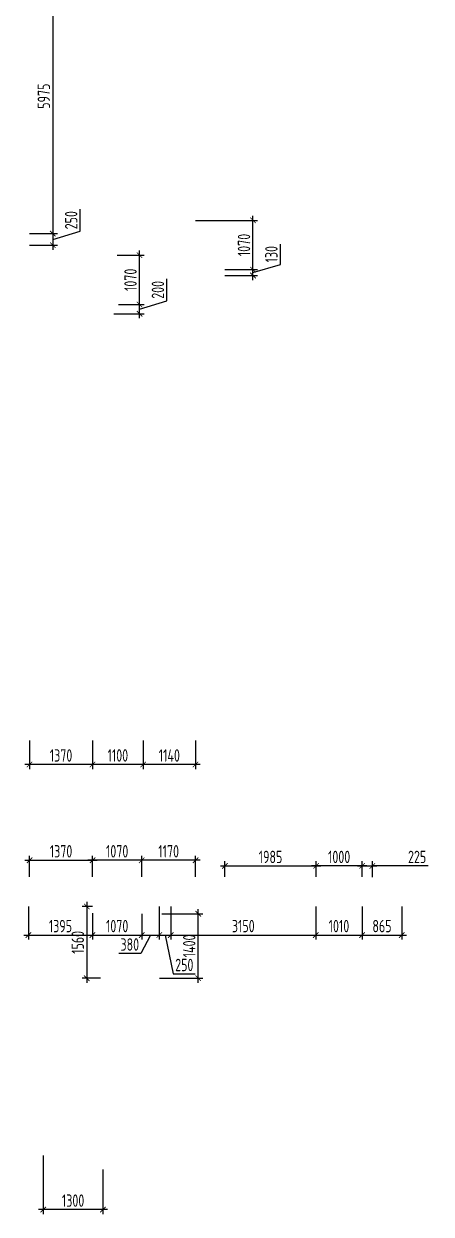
# Model space of a CAD drawing. Header units: millimetres. Extents: x -350007 to 536090, y -888 to 198380.
# Drawn here: x -333842 to -324983, y 54766 to 80636 of the extents above; entities that cross this region are included whole.
import ezdxf

# ---------------------------------------------------------------- set-up
doc = ezdxf.new("R2010")
doc.units = ezdxf.units.MM
doc.layers.add('АР_Размеры нов.', color=15, linetype='Continuous', lineweight=0)
doc.styles.add('ISOCPEUR', font='isocpeur.ttf', dxfattribs={"width": 0.7})
doc.dimstyles.new('R_100', dxfattribs={"dimtxt": 270, "dimasz": 120, "dimexe": 100, "dimexo": 0, "dimgap": 60, "dimtad": 1, "dimdec": 0, "dimrnd": 5, "dimzin": 0, "dimdsep": 46, "dimtxsty": 'ISOCPEUR', "dimblk": 'ARCHTICK', "dimcen": 0, "dimdle": 100, "dimclrd": 256, "dimclre": 256, "dimclrt": 256, "dimadec": 0, "dimazin": 0, "dimtfac": 2, "dimtdec": 0, "dimtofl": 0, "dimtmove": 1, "dimatfit": 3, "dimfxl": 1, "dimtvp": 3, "dimtolj": 1, "dimtzin": 0, "dimarcsym": 0})

# ---------------------------------------------------------------- blocks, each defined once
blk = doc.blocks.new('_ArchTick')
at = {"color": 0, "linetype": 'ByBlock', "const_width": 0.15}
blk.add_lwpolyline([(-0.5, -0.5), (0.5, 0.5)], dxfattribs=at)
blk = doc.blocks.new('*D2888')
at = {"layer": 'АР_Размеры нов.', "lineweight": -2, "ltscale": 100, "transparency": 16777216}
for p, q in [((-333420, 56038), (-333420, 54766)), ((-332120, 55740), (-332120, 54766)), ((-332020, 54866), (-333520, 54866))]:
    blk.add_line(p, q, dxfattribs=at)
at = {"layer": 'АР_Размеры нов.', "lineweight": -2, "ltscale": 100, "transparency": 16777216, "xscale": 120, "yscale": 120, "zscale": 120, "rotation": 180}
blk.add_blockref('_ArchTick', (-333420, 54866), dxfattribs=at)
at = {"layer": 'АР_Размеры нов.', "lineweight": -2, "ltscale": 100, "transparency": 16777216, "xscale": 120, "yscale": 120, "zscale": 120}
blk.add_blockref('_ArchTick', (-332120, 54866), dxfattribs=at)
at = {"layer": 'АР_Размеры нов.', "ltscale": 100, "transparency": 16777216, "insert": (-332770, 55061), "char_height": 270, "attachment_point": 5, "style": 'ISOCPEUR'}
blk.add_mtext('\\A1;1300', dxfattribs=at)
blk = doc.blocks.new('*D2894')
at = {"layer": 'АР_Размеры нов.', "lineweight": -2, "ltscale": 100, "transparency": 16777216}
for p, q in [((-330050, 59795), (-330050, 61396)), ((-330838, 61296), (-329950, 61296)), ((-330894, 59895), (-329950, 59895))]:
    blk.add_line(p, q, dxfattribs=at)
at = {"layer": 'АР_Размеры нов.', "lineweight": -2, "ltscale": 100, "transparency": 16777216, "xscale": 120, "yscale": 120, "zscale": 120}
for p, rotation in [((-330050, 61296), 90), ((-330050, 59895), 270)]:
    blk.add_blockref('_ArchTick', p, dxfattribs=dict(at, rotation=rotation))
at = {"layer": 'АР_Размеры нов.', "ltscale": 100, "transparency": 16777216, "insert": (-330245, 60596), "char_height": 270, "attachment_point": 5, "rotation": 90, "style": 'ISOCPEUR'}
blk.add_mtext('\\A1;1400', dxfattribs=at)
blk = doc.blocks.new('*D2911')
at = {"layer": 'АР_Размеры нов.', "lineweight": -2, "ltscale": 100, "transparency": 16777216}
for p, q in [((-328263, 75408), (-328263, 75849)), ((-329468, 75294), (-328758, 75294)), ((-328858, 75230), (-328263, 75408)), ((-328858, 75066), (-328858, 75394)), ((-329468, 75166), (-328758, 75166))]:
    blk.add_line(p, q, dxfattribs=at)
at = {"layer": 'АР_Размеры нов.', "lineweight": -2, "ltscale": 100, "transparency": 16777216, "xscale": 120, "yscale": 120, "zscale": 120}
for p, rotation in [((-328858, 75294), 90), ((-328858, 75166), 270)]:
    blk.add_blockref('_ArchTick', p, dxfattribs=dict(at, rotation=rotation))
at = {"layer": 'АР_Размеры нов.', "ltscale": 100, "transparency": 16777216, "insert": (-328458, 75629), "char_height": 270, "attachment_point": 5, "rotation": 90, "style": 'ISOCPEUR'}
blk.add_mtext('\\A1;130', dxfattribs=at)
blk = doc.blocks.new('*D2914')
at = {"layer": 'АР_Размеры нов.', "lineweight": -2, "ltscale": 100, "transparency": 16777216}
for p, q in [((-330107, 76364), (-328758, 76364)), ((-328858, 75194), (-328858, 76464)), ((-329468, 75294), (-328758, 75294))]:
    blk.add_line(p, q, dxfattribs=at)
at = {"layer": 'АР_Размеры нов.', "lineweight": -2, "ltscale": 100, "transparency": 16777216, "xscale": 120, "yscale": 120, "zscale": 120}
for p, rotation in [((-328858, 76364), 90), ((-328858, 75294), 270)]:
    blk.add_blockref('_ArchTick', p, dxfattribs=dict(at, rotation=rotation))
at = {"layer": 'АР_Размеры нов.', "ltscale": 100, "transparency": 16777216, "insert": (-329053, 75829), "char_height": 270, "attachment_point": 5, "rotation": 90, "style": 'ISOCPEUR'}
blk.add_mtext('\\A1;1070', dxfattribs=at)
blk = doc.blocks.new('*D2804')
at = {"layer": 'АР_Размеры нов.', "lineweight": -2, "ltscale": 100, "transparency": 16777216}
for p, q in [((-330731, 74615), (-330731, 75094)), ((-331780, 74537), (-331226, 74537)), ((-331326, 74235), (-331326, 74637)), ((-331326, 74436), (-330731, 74615)), ((-331883, 74335), (-331226, 74335))]:
    blk.add_line(p, q, dxfattribs=at)
at = {"layer": 'АР_Размеры нов.', "lineweight": -2, "ltscale": 100, "transparency": 16777216, "xscale": 120, "yscale": 120, "zscale": 120}
for p, rotation in [((-331326, 74537), 90), ((-331326, 74335), 270)]:
    blk.add_blockref('_ArchTick', p, dxfattribs=dict(at, rotation=rotation))
at = {"layer": 'АР_Размеры нов.', "ltscale": 100, "transparency": 16777216, "insert": (-330926, 74854), "char_height": 270, "attachment_point": 5, "rotation": 90, "style": 'ISOCPEUR'}
blk.add_mtext('\\A1;200', dxfattribs=at)
blk = doc.blocks.new('*D2805')
at = {"layer": 'АР_Размеры нов.', "lineweight": -2, "ltscale": 100, "transparency": 16777216}
for p, q in [((-331812, 75607), (-331226, 75607)), ((-331326, 74437), (-331326, 75707)), ((-331780, 74537), (-331226, 74537))]:
    blk.add_line(p, q, dxfattribs=at)
at = {"layer": 'АР_Размеры нов.', "lineweight": -2, "ltscale": 100, "transparency": 16777216, "xscale": 120, "yscale": 120, "zscale": 120}
for p, rotation in [((-331326, 75607), 90), ((-331326, 74537), 270)]:
    blk.add_blockref('_ArchTick', p, dxfattribs=dict(at, rotation=rotation))
at = {"layer": 'АР_Размеры нов.', "ltscale": 100, "transparency": 16777216, "insert": (-331521, 75072), "char_height": 270, "attachment_point": 5, "rotation": 90, "style": 'ISOCPEUR'}
blk.add_mtext('\\A1;1070', dxfattribs=at)
blk = doc.blocks.new('*D2502')
at = {"layer": 'АР_Размеры нов.', "lineweight": -2, "ltscale": 500, "transparency": 16777216}
for p, q in [((-330007, 62457), (-331377, 62457)), ((-331277, 62094), (-331277, 62557)), ((-330107, 62094), (-330107, 62557))]:
    blk.add_line(p, q, dxfattribs=at)
at = {"layer": 'АР_Размеры нов.', "lineweight": -2, "ltscale": 500, "transparency": 16777216, "xscale": 120, "yscale": 120, "zscale": 120, "rotation": 180}
blk.add_blockref('_ArchTick', (-331277, 62457), dxfattribs=at)
at = {"layer": 'АР_Размеры нов.', "lineweight": -2, "ltscale": 500, "transparency": 16777216, "xscale": 120, "yscale": 120, "zscale": 120}
blk.add_blockref('_ArchTick', (-330107, 62457), dxfattribs=at)
at = {"layer": 'АР_Размеры нов.', "lineweight": 13, "ltscale": 500, "transparency": 16777216, "insert": (-330692, 62652), "char_height": 270, "attachment_point": 5, "style": 'ISOCPEUR'}
blk.add_mtext('\\A1;1170', dxfattribs=at)
blk = doc.blocks.new('*D2503')
at = {"layer": 'АР_Размеры нов.', "lineweight": -2, "ltscale": 500, "transparency": 16777216}
for p, q in [((-331177, 62457), (-332448, 62457)), ((-332348, 62095), (-332348, 62557)), ((-331277, 62094), (-331277, 62557))]:
    blk.add_line(p, q, dxfattribs=at)
at = {"layer": 'АР_Размеры нов.', "lineweight": -2, "ltscale": 500, "transparency": 16777216, "xscale": 120, "yscale": 120, "zscale": 120, "rotation": 180}
blk.add_blockref('_ArchTick', (-332348, 62457), dxfattribs=at)
at = {"layer": 'АР_Размеры нов.', "lineweight": -2, "ltscale": 500, "transparency": 16777216, "xscale": 120, "yscale": 120, "zscale": 120}
blk.add_blockref('_ArchTick', (-331277, 62457), dxfattribs=at)
at = {"layer": 'АР_Размеры нов.', "lineweight": 13, "ltscale": 500, "transparency": 16777216, "insert": (-331812, 62652), "char_height": 270, "attachment_point": 5, "style": 'ISOCPEUR'}
blk.add_mtext('\\A1;1070', dxfattribs=at)
blk = doc.blocks.new('*D3487')
at = {"layer": 'АР_Размеры нов.', "lineweight": -2, "transparency": 16777216}
for p, q in [((-326485, 62094), (-326485, 62435)), ((-326262, 62090), (-326262, 62435)), ((-326585, 62335), (-326162, 62335)), ((-325050, 62335), (-326262, 62335))]:
    blk.add_line(p, q, dxfattribs=at)
at = {"layer": 'АР_Размеры нов.', "lineweight": -2, "transparency": 16777216, "xscale": 120, "yscale": 120, "zscale": 120, "rotation": 180}
blk.add_blockref('_ArchTick', (-326485, 62335), dxfattribs=at)
at = {"layer": 'АР_Размеры нов.', "lineweight": -2, "transparency": 16777216, "xscale": 120, "yscale": 120, "zscale": 120}
blk.add_blockref('_ArchTick', (-326262, 62335), dxfattribs=at)
at = {"layer": 'АР_Размеры нов.', "transparency": 16777216, "insert": (-325289, 62530), "char_height": 270, "attachment_point": 5, "style": 'ISOCPEUR'}
blk.add_mtext('\\A1;225', dxfattribs=at)
blk = doc.blocks.new('*D3488')
at = {"layer": 'АР_Размеры нов.', "lineweight": -2, "transparency": 16777216}
for p, q in [((-327485, 62095), (-327485, 62435)), ((-326485, 62095), (-326485, 62435)), ((-326385, 62335), (-327585, 62335))]:
    blk.add_line(p, q, dxfattribs=at)
at = {"layer": 'АР_Размеры нов.', "lineweight": -2, "transparency": 16777216, "xscale": 120, "yscale": 120, "zscale": 120, "rotation": 180}
blk.add_blockref('_ArchTick', (-327485, 62335), dxfattribs=at)
at = {"layer": 'АР_Размеры нов.', "lineweight": -2, "transparency": 16777216, "xscale": 120, "yscale": 120, "zscale": 120}
blk.add_blockref('_ArchTick', (-326485, 62335), dxfattribs=at)
at = {"layer": 'АР_Размеры нов.', "transparency": 16777216, "insert": (-326985, 62530), "char_height": 270, "attachment_point": 5, "style": 'ISOCPEUR'}
blk.add_mtext('\\A1;1000', dxfattribs=at)
blk = doc.blocks.new('*D3908')
at = {"layer": 'АР_Размеры нов.', "lineweight": -2, "transparency": 16777216}
for p, q in [((-333717, 82052), (-333111, 82052)), ((-333211, 82152), (-333211, 75975)), ((-333717, 76075), (-333111, 76075))]:
    blk.add_line(p, q, dxfattribs=at)
at = {"layer": 'АР_Размеры нов.', "lineweight": -2, "transparency": 16777216, "xscale": 120, "yscale": 120, "zscale": 120}
for p, rotation in [((-333211, 82052), 90), ((-333211, 76075), 270)]:
    blk.add_blockref('_ArchTick', p, dxfattribs=dict(at, rotation=rotation))
at = {"layer": 'АР_Размеры нов.', "transparency": 16777216, "insert": (-333406, 79063), "char_height": 270, "attachment_point": 5, "rotation": 90, "style": 'ISOCPEUR'}
blk.add_mtext('\\A1;5975', dxfattribs=at)
blk = doc.blocks.new('*D3909')
at = {"layer": 'АР_Размеры нов.', "lineweight": -2, "transparency": 16777216}
for p, q in [((-332616, 76129), (-332616, 76608)), ((-333717, 76075), (-333111, 76075)), ((-333211, 76175), (-333211, 75725)), ((-333211, 75950), (-332616, 76129)), ((-333717, 75825), (-333111, 75825))]:
    blk.add_line(p, q, dxfattribs=at)
at = {"layer": 'АР_Размеры нов.', "lineweight": -2, "transparency": 16777216, "xscale": 120, "yscale": 120, "zscale": 120}
for p, rotation in [((-333211, 76075), 90), ((-333211, 75825), 270)]:
    blk.add_blockref('_ArchTick', p, dxfattribs=dict(at, rotation=rotation))
at = {"layer": 'АР_Размеры нов.', "transparency": 16777216, "insert": (-332811, 76368), "char_height": 270, "attachment_point": 5, "rotation": 90, "style": 'ISOCPEUR'}
blk.add_mtext('\\A1;250', dxfattribs=at)
blk = doc.blocks.new('*D3910')
at = {"layer": 'АР_Размеры нов.', "lineweight": -2, "transparency": 16777216}
for p, q in [((-331246, 65059), (-331246, 64440)), ((-330107, 65059), (-330107, 64440)), ((-330007, 64540), (-331346, 64540))]:
    blk.add_line(p, q, dxfattribs=at)
at = {"layer": 'АР_Размеры нов.', "lineweight": -2, "transparency": 16777216, "xscale": 120, "yscale": 120, "zscale": 120, "rotation": 180}
blk.add_blockref('_ArchTick', (-331246, 64540), dxfattribs=at)
at = {"layer": 'АР_Размеры нов.', "lineweight": -2, "transparency": 16777216, "xscale": 120, "yscale": 120, "zscale": 120}
blk.add_blockref('_ArchTick', (-330107, 64540), dxfattribs=at)
at = {"layer": 'АР_Размеры нов.', "transparency": 16777216, "insert": (-330677, 64735), "char_height": 270, "attachment_point": 5, "style": 'ISOCPEUR'}
blk.add_mtext('\\A1;1140', dxfattribs=at)
blk = doc.blocks.new('*D3911')
at = {"layer": 'АР_Размеры нов.', "lineweight": -2, "transparency": 16777216}
for p, q in [((-332348, 65059), (-332348, 64440)), ((-331246, 65059), (-331246, 64440)), ((-331146, 64540), (-332448, 64540))]:
    blk.add_line(p, q, dxfattribs=at)
at = {"layer": 'АР_Размеры нов.', "lineweight": -2, "transparency": 16777216, "xscale": 120, "yscale": 120, "zscale": 120, "rotation": 180}
blk.add_blockref('_ArchTick', (-332348, 64540), dxfattribs=at)
at = {"layer": 'АР_Размеры нов.', "lineweight": -2, "transparency": 16777216, "xscale": 120, "yscale": 120, "zscale": 120}
blk.add_blockref('_ArchTick', (-331246, 64540), dxfattribs=at)
at = {"layer": 'АР_Размеры нов.', "transparency": 16777216, "insert": (-331797, 64735), "char_height": 270, "attachment_point": 5, "style": 'ISOCPEUR'}
blk.add_mtext('\\A1;1100', dxfattribs=at)
blk = doc.blocks.new('*D3912')
at = {"layer": 'АР_Размеры нов.', "lineweight": -2, "transparency": 16777216}
for p, q in [((-333717, 65059), (-333717, 64440)), ((-332348, 65059), (-332348, 64440)), ((-332248, 64540), (-333817, 64540))]:
    blk.add_line(p, q, dxfattribs=at)
at = {"layer": 'АР_Размеры нов.', "lineweight": -2, "transparency": 16777216, "xscale": 120, "yscale": 120, "zscale": 120, "rotation": 180}
blk.add_blockref('_ArchTick', (-333717, 64540), dxfattribs=at)
at = {"layer": 'АР_Размеры нов.', "lineweight": -2, "transparency": 16777216, "xscale": 120, "yscale": 120, "zscale": 120}
blk.add_blockref('_ArchTick', (-332348, 64540), dxfattribs=at)
at = {"layer": 'АР_Размеры нов.', "transparency": 16777216, "insert": (-333032, 64735), "char_height": 270, "attachment_point": 5, "style": 'ISOCPEUR'}
blk.add_mtext('\\A1;1370', dxfattribs=at)
blk = doc.blocks.new('*D4784')
at = {"layer": 'АР_Размеры нов.', "lineweight": -2, "transparency": 16777216}
for p, q in [((-333742, 61456), (-333742, 60732)), ((-332348, 61305), (-332348, 60732)), ((-333842, 60832), (-332248, 60832))]:
    blk.add_line(p, q, dxfattribs=at)
at = {"layer": 'АР_Размеры нов.', "lineweight": -2, "transparency": 16777216, "xscale": 120, "yscale": 120, "zscale": 120, "rotation": 180}
blk.add_blockref('_ArchTick', (-333742, 60832), dxfattribs=at)
at = {"layer": 'АР_Размеры нов.', "lineweight": -2, "transparency": 16777216, "xscale": 120, "yscale": 120, "zscale": 120}
blk.add_blockref('_ArchTick', (-332348, 60832), dxfattribs=at)
at = {"layer": 'АР_Размеры нов.', "transparency": 16777216, "insert": (-333045, 61027), "char_height": 270, "attachment_point": 5, "style": 'ISOCPEUR'}
blk.add_mtext('\\A1;1395', dxfattribs=at)
blk = doc.blocks.new('*D4785')
at = {"layer": 'АР_Размеры нов.', "lineweight": -2, "transparency": 16777216}
for p, q in [((-332348, 61305), (-332348, 60732)), ((-331277, 61295), (-331277, 60732)), ((-332448, 60832), (-331177, 60832))]:
    blk.add_line(p, q, dxfattribs=at)
at = {"layer": 'АР_Размеры нов.', "lineweight": -2, "transparency": 16777216, "xscale": 120, "yscale": 120, "zscale": 120, "rotation": 180}
blk.add_blockref('_ArchTick', (-332348, 60832), dxfattribs=at)
at = {"layer": 'АР_Размеры нов.', "lineweight": -2, "transparency": 16777216, "xscale": 120, "yscale": 120, "zscale": 120}
blk.add_blockref('_ArchTick', (-331277, 60832), dxfattribs=at)
at = {"layer": 'АР_Размеры нов.', "transparency": 16777216, "insert": (-331812, 61027), "char_height": 270, "attachment_point": 5, "style": 'ISOCPEUR'}
blk.add_mtext('\\A1;1070', dxfattribs=at)
blk = doc.blocks.new('*D4786')
at = {"layer": 'АР_Размеры нов.', "lineweight": -2, "transparency": 16777216}
for p, q in [((-331277, 61295), (-331277, 60732)), ((-330895, 61295), (-330895, 60732)), ((-331377, 60832), (-330795, 60832)), ((-331086, 60832), (-331297, 60432)), ((-331297, 60432), (-331776, 60432))]:
    blk.add_line(p, q, dxfattribs=at)
at = {"layer": 'АР_Размеры нов.', "lineweight": -2, "transparency": 16777216, "xscale": 120, "yscale": 120, "zscale": 120, "rotation": 180}
blk.add_blockref('_ArchTick', (-331277, 60832), dxfattribs=at)
at = {"layer": 'АР_Размеры нов.', "lineweight": -2, "transparency": 16777216, "xscale": 120, "yscale": 120, "zscale": 120}
blk.add_blockref('_ArchTick', (-330895, 60832), dxfattribs=at)
at = {"layer": 'АР_Размеры нов.', "transparency": 16777216, "insert": (-331537, 60627), "char_height": 270, "attachment_point": 5, "style": 'ISOCPEUR'}
blk.add_mtext('\\A1;380', dxfattribs=at)
blk = doc.blocks.new('*D7049')
at = {"layer": 'АР_Размеры нов.', "lineweight": -2, "transparency": 16777216}
for p, q in [((-329468, 62094), (-329468, 62435)), ((-327485, 62094), (-327485, 62435)), ((-329568, 62335), (-327385, 62335))]:
    blk.add_line(p, q, dxfattribs=at)
at = {"layer": 'АР_Размеры нов.', "lineweight": -2, "transparency": 16777216, "xscale": 120, "yscale": 120, "zscale": 120, "rotation": 180}
blk.add_blockref('_ArchTick', (-329468, 62335), dxfattribs=at)
at = {"layer": 'АР_Размеры нов.', "lineweight": -2, "transparency": 16777216, "xscale": 120, "yscale": 120, "zscale": 120}
blk.add_blockref('_ArchTick', (-327485, 62335), dxfattribs=at)
at = {"layer": 'АР_Размеры нов.', "transparency": 16777216, "insert": (-328477, 62530), "char_height": 270, "attachment_point": 5, "style": 'ISOCPEUR'}
blk.add_mtext('\\A1;1985', dxfattribs=at)
blk = doc.blocks.new('*D7050')
at = {"layer": 'АР_Размеры нов.', "lineweight": -2, "transparency": 16777216}
for p, q in [((-330895, 61455), (-330895, 60732)), ((-330645, 61456), (-330645, 60732)), ((-330995, 60832), (-330545, 60832)), ((-330770, 60832), (-330592, 59987)), ((-330592, 59987), (-330113, 59987))]:
    blk.add_line(p, q, dxfattribs=at)
at = {"layer": 'АР_Размеры нов.', "lineweight": -2, "transparency": 16777216, "xscale": 120, "yscale": 120, "zscale": 120, "rotation": 180}
blk.add_blockref('_ArchTick', (-330895, 60832), dxfattribs=at)
at = {"layer": 'АР_Размеры нов.', "lineweight": -2, "transparency": 16777216, "xscale": 120, "yscale": 120, "zscale": 120}
blk.add_blockref('_ArchTick', (-330645, 60832), dxfattribs=at)
at = {"layer": 'АР_Размеры нов.', "transparency": 16777216, "insert": (-330352, 60182), "char_height": 270, "attachment_point": 5, "style": 'ISOCPEUR'}
blk.add_mtext('\\A1;250', dxfattribs=at)
blk = doc.blocks.new('*D7051')
at = {"layer": 'АР_Размеры нов.', "lineweight": -2, "transparency": 16777216}
for p, q in [((-330645, 61456), (-330645, 60732)), ((-327493, 61456), (-327493, 60732)), ((-330745, 60832), (-327393, 60832))]:
    blk.add_line(p, q, dxfattribs=at)
at = {"layer": 'АР_Размеры нов.', "lineweight": -2, "transparency": 16777216, "xscale": 120, "yscale": 120, "zscale": 120, "rotation": 180}
blk.add_blockref('_ArchTick', (-330645, 60832), dxfattribs=at)
at = {"layer": 'АР_Размеры нов.', "lineweight": -2, "transparency": 16777216, "xscale": 120, "yscale": 120, "zscale": 120}
blk.add_blockref('_ArchTick', (-327493, 60832), dxfattribs=at)
at = {"layer": 'АР_Размеры нов.', "transparency": 16777216, "insert": (-329069, 61027), "char_height": 270, "attachment_point": 5, "style": 'ISOCPEUR'}
blk.add_mtext('\\A1;3150', dxfattribs=at)
blk = doc.blocks.new('*D7052')
at = {"layer": 'АР_Размеры нов.', "lineweight": -2, "transparency": 16777216}
for p, q in [((-327493, 61456), (-327493, 60732)), ((-326485, 61456), (-326485, 60732)), ((-327593, 60832), (-326385, 60832))]:
    blk.add_line(p, q, dxfattribs=at)
at = {"layer": 'АР_Размеры нов.', "lineweight": -2, "transparency": 16777216, "xscale": 120, "yscale": 120, "zscale": 120, "rotation": 180}
blk.add_blockref('_ArchTick', (-327493, 60832), dxfattribs=at)
at = {"layer": 'АР_Размеры нов.', "lineweight": -2, "transparency": 16777216, "xscale": 120, "yscale": 120, "zscale": 120}
blk.add_blockref('_ArchTick', (-326485, 60832), dxfattribs=at)
at = {"layer": 'АР_Размеры нов.', "transparency": 16777216, "insert": (-326989, 61027), "char_height": 270, "attachment_point": 5, "style": 'ISOCPEUR'}
blk.add_mtext('\\A1;1010', dxfattribs=at)
blk = doc.blocks.new('*D7053')
at = {"layer": 'АР_Размеры нов.', "lineweight": -2, "transparency": 16777216}
for p, q in [((-326485, 61456), (-326485, 60732)), ((-325622, 61456), (-325622, 60732)), ((-326585, 60832), (-325522, 60832))]:
    blk.add_line(p, q, dxfattribs=at)
at = {"layer": 'АР_Размеры нов.', "lineweight": -2, "transparency": 16777216, "xscale": 120, "yscale": 120, "zscale": 120, "rotation": 180}
blk.add_blockref('_ArchTick', (-326485, 60832), dxfattribs=at)
at = {"layer": 'АР_Размеры нов.', "lineweight": -2, "transparency": 16777216, "xscale": 120, "yscale": 120, "zscale": 120}
blk.add_blockref('_ArchTick', (-325622, 60832), dxfattribs=at)
at = {"layer": 'АР_Размеры нов.', "transparency": 16777216, "insert": (-326053, 61027), "char_height": 270, "attachment_point": 5, "style": 'ISOCPEUR'}
blk.add_mtext('\\A1;865', dxfattribs=at)
blk = doc.blocks.new('*D7054')
at = {"layer": 'АР_Размеры нов.', "lineweight": -2, "transparency": 16777216}
for p, q in [((-333817, 62457), (-332248, 62457)), ((-333717, 62094), (-333717, 62557)), ((-332348, 62094), (-332348, 62557))]:
    blk.add_line(p, q, dxfattribs=at)
at = {"layer": 'АР_Размеры нов.', "lineweight": -2, "transparency": 16777216, "xscale": 120, "yscale": 120, "zscale": 120, "rotation": 180}
blk.add_blockref('_ArchTick', (-333717, 62457), dxfattribs=at)
at = {"layer": 'АР_Размеры нов.', "lineweight": -2, "transparency": 16777216, "xscale": 120, "yscale": 120, "zscale": 120}
blk.add_blockref('_ArchTick', (-332348, 62457), dxfattribs=at)
at = {"layer": 'АР_Размеры нов.', "transparency": 16777216, "insert": (-333032, 62652), "char_height": 270, "attachment_point": 5, "style": 'ISOCPEUR'}
blk.add_mtext('\\A1;1370', dxfattribs=at)
blk = doc.blocks.new('*D7174')
at = {"layer": 'АР_Размеры нов.', "lineweight": -2, "transparency": 16777216}
for p, q in [((-332347, 61454), (-332573, 61454)), ((-332473, 61554), (-332473, 59793)), ((-332172, 59893), (-332573, 59893))]:
    blk.add_line(p, q, dxfattribs=at)
at = {"layer": 'АР_Размеры нов.', "lineweight": -2, "transparency": 16777216, "xscale": 120, "yscale": 120, "zscale": 120}
for p, rotation in [((-332473, 61454), 90), ((-332473, 59893), 270)]:
    blk.add_blockref('_ArchTick', p, dxfattribs=dict(at, rotation=rotation))
at = {"layer": 'АР_Размеры нов.', "transparency": 16777216, "insert": (-332668, 60673), "char_height": 270, "attachment_point": 5, "rotation": 90, "style": 'ISOCPEUR'}
blk.add_mtext('\\A1;1560', dxfattribs=at)

msp = doc.modelspace()

# ---------------------------------------------------------------- dimensions: what is measured, and where the dimension line sits
at = {"layer": 'АР_Размеры нов.'}
for base, p1, p2, picture, middle in [((-333210.5, 76075.3), (-333716.8, 82051.5), (-333716.8, 76075.3), '*D3908', (-333405.5, 79063.4)), ((-333210.5, 75825.3), (-333716.8, 76075.3), (-333716.8, 75825.3), '*D3909', (-332810.5, 76188.8)), ((-332472.8, 59892.8), (-332346.8, 61453.8), (-332172.3, 59892.8, 0), '*D7174', (-332667.8, 60673.3))]:
    dim = msp.add_linear_dim(base=base, p1=p1, p2=p2, angle=90, dimstyle='R_100', override={"dimpost": '\\X'}, dxfattribs=at)
    dim.commit()
    dim.dimension.update_dxf_attribs({"geometry": picture, "text_midpoint": middle})
at = {"layer": 'АР_Размеры нов.', "ltscale": 100}
for base, p1, p2, picture, middle in [((-328857.9, 76363.5), (-329468.3, 75293.5), (-330106.8, 76363.5), '*D2914', (-329052.9, 75828.5)), ((-328857.9, 75293.5), (-329468.3, 75165.7), (-329468.3, 75293.5), '*D2911', (-328457.9, 75468.1)), ((-331326, 75607.2), (-331780, 74537.2), (-331812, 75607.2), '*D2805', (-331521, 75072.2)), ((-331326, 74537.2), (-331883.2, 74335), (-331780, 74537.2), '*D2804', (-330926, 74674.6)), ((-330050.1, 61295.7), (-330894.1, 59895.4), (-330838.4, 61295.7), '*D2894', (-330245.1, 60595.5))]:
    dim = msp.add_linear_dim(base=base, p1=p1, p2=p2, angle=90, dimstyle='R_100', override={"dimpost": '\\X', "dimfxl": 2.5, "dimarcsym": 2}, dxfattribs=at)
    dim.commit()
    dim.dimension.update_dxf_attribs({"geometry": picture, "text_midpoint": middle})
at = {"layer": 'АР_Размеры нов.'}
for base, p1, p2, picture, middle in [((-333716.8, 64539.7), (-332347.9, 65059.5), (-333716.8, 65059.5), '*D3912', (-333032.3, 64734.7)), ((-332347.9, 64539.7), (-331246.5, 65059.5), (-332347.9, 65059.5), '*D3911', (-331797.2, 64734.7)), ((-331246.5, 64539.7), (-330106.8, 65059.5), (-331246.5, 65059.5), '*D3910', (-330676.6, 64734.7)), ((-332347.9, 62457.4), (-333716.8, 62094), (-332347.9, 62093.7), '*D7054', (-333032.3, 62652.4)), ((-327484.7, 62334.8), (-329468.3, 62094), (-327484.7, 62094), '*D7049', (-328476.5, 62529.8)), ((-327484.7, 62334.8), (-326484.7, 62094.6), (-327484.7, 62094.6), '*D3488', (-326984.7, 62529.8)), ((-332347.9, 60831.9), (-333741.8, 61455.7), (-332347.9, 61305.4), '*D4784', (-333044.9, 61026.9)), ((-327492.9, 60832.4), (-330645.3, 61455.5), (-327492.9, 61455.7), '*D7051', (-329069.1, 61027.4)), ((-326484.7, 60832.4), (-327492.9, 61455.7), (-326484.7, 61455.7), '*D7052', (-326988.8, 61027.4)), ((-325621.8, 60832.4), (-326484.7, 61455.7), (-325621.8, 61455.7), '*D7053', (-326053.3, 61027.4)), ((-331276.8, 60831.9), (-332347.9, 61305.4), (-331276.8, 61295.4), '*D4785', (-331812.4, 61026.9))]:
    dim = msp.add_linear_dim(base=base, p1=p1, p2=p2, dimstyle='R_100', override={"dimpost": '\\X'}, dxfattribs=at)
    dim.commit()
    dim.dimension.update_dxf_attribs({"geometry": picture, "text_midpoint": middle})
at = {"layer": 'АР_Размеры нов.', "lineweight": 13, "ltscale": 500}
for base, p1, p2, picture, middle in [((-332347.9, 62457.4), (-331276.8, 62093.7), (-332347.9, 62094.6), '*D2503', (-331812.4, 62652.4)), ((-331276.8, 62457.4), (-330106.8, 62094), (-331276.8, 62093.7), '*D2502', (-330691.8, 62652.4))]:
    dim = msp.add_linear_dim(base=base, p1=p1, p2=p2, dimstyle='R_100', override={"dimpost": '\\X'}, dxfattribs=at)
    dim.commit()
    dim.dimension.update_dxf_attribs({"geometry": picture, "text_midpoint": middle})
at = {"layer": 'АР_Размеры нов.'}
for base, p1, p2, picture, middle in [((-326262.1757, 62334.754), (-326484.7079, 62094), (-326262.1757, 62090.3496), '*D3487', (-325289.4446, 62388.0874)), ((-330645.3, 60832.4), (-330895.3, 61455.4), (-330645.3, 61455.5), '*D7050', (-330531.8, 59987.3)), ((-330895.278, 60831.9106), (-331276.843, 61295.3634), (-330895.278, 61295.3634), '*D4786', (-331357.3022, 60431.9106))]:
    dim = msp.add_linear_dim(base=base, p1=p1, p2=p2, dimstyle='R_100', override={"dimpost": '\\X'}, dxfattribs=at)
    dim.commit()
    dim.dimension.update_dxf_attribs({"geometry": picture, "text_midpoint": middle, "dimtype": 160})
at = {"layer": 'АР_Размеры нов.', "ltscale": 100}
dim = msp.add_linear_dim(base=(-333420.5, 54865.9), p1=(-332120.3, 55739.9, 0), p2=(-333420.5, 56038.4), dimstyle='R_100', override={"dimpost": '\\X', "dimfxl": 2.5, "dimarcsym": 2}, dxfattribs=at)
dim.commit()
dim.dimension.update_dxf_attribs({"geometry": '*D2888', "text_midpoint": (-332770.4, 55060.9)})

doc.saveas('drawing.dxf')
